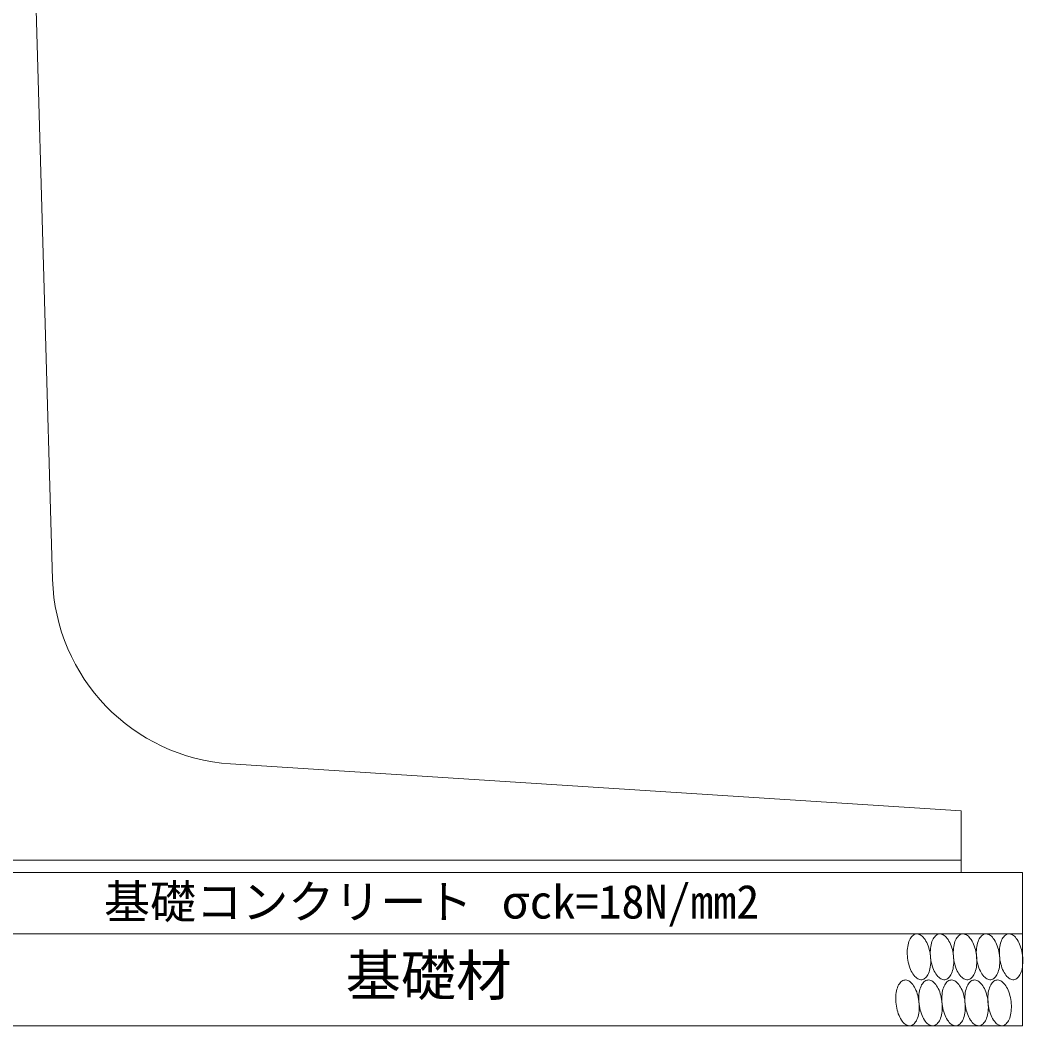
# Model space of a CAD drawing. Units: millimetres, scale not verified. Extents: x -414 to 386, y -556 to 556.
# Drawn here: x 266.3 to 320.8, y 409.4 to 464 of the extents above; entities that cross this region are included whole.
import ezdxf
from ezdxf.enums import TextEntityAlignment as Align

# ---------------------------------------------------------------- set-up
doc = ezdxf.new("R2010")
doc.units = ezdxf.units.MM
doc.header["$LTSCALE"] = 2
doc.layers.add('0-0_0', color=2, linetype='Continuous', lineweight=18)
doc.styles.add('ＭＳ ゴシック', font='')
doc.styles.get('ＭＳ ゴシック').set_extended_font_data('MS Gothic')

msp = doc.modelspace()

# ---------------------------------------------------------------- linework, layer by layer
at = {"layer": '0-0_0'}
for p, q in [((266.693, 482.367), (268.093, 433.609)), ((317.413, 421.034), (277.757, 423.594)), ((317.413, 421.034), (317.413, 418.367)), ((317.413, 418.367), (262.413, 418.367)), ((317.413, 418.367), (317.413, 417.7)), ((259.08, 414.367), (320.747, 414.367)), ((320.3, 414.23), (320.246, 414.274)), ((314.484, 413.257), (314.49, 413.149)), ((315.742, 413.193), (315.726, 413.301)), ((315.734, 413.257), (315.74, 413.149)), ((316.992, 413.193), (316.976, 413.301)), ((316.984, 413.257), (316.99, 413.149)), ((318.242, 413.193), (318.226, 413.301)), ((318.234, 413.257), (318.24, 413.149)), ((319.492, 413.193), (319.476, 413.301)), ((319.484, 413.257), (319.49, 413.149)), ((320.742, 413.193), (320.726, 413.301)), ((320.219, 411.874), (320.274, 411.876)), ((313.924, 411.356), (313.901, 411.266)), ((314.958, 411.303), (314.918, 411.391)), ((315.174, 411.356), (315.151, 411.266)), ((316.208, 411.303), (316.168, 411.391)), ((316.424, 411.356), (316.401, 411.266)), ((317.458, 411.303), (317.418, 411.391)), ((317.674, 411.356), (317.651, 411.266)), ((318.708, 411.303), (318.668, 411.391)), ((318.924, 411.356), (318.901, 411.266)), ((319.958, 411.303), (319.918, 411.391)), ((259.08, 409.367), (320.747, 409.367))]:
    msp.add_line(p, q, dxfattribs=at)
for points in [[(259.08, 417.7), (320.747, 417.7), (320.747, 409.367)], [(315.726, 413.301), (315.706, 413.408), (315.682, 413.512), (315.653, 413.613), (315.62, 413.71), (315.583, 413.803), (315.543, 413.891), (315.499, 413.973), (315.453, 414.048), (315.404, 414.116), (315.353, 414.177), (315.3, 414.23), (315.246, 414.274), (315.191, 414.309), (315.135, 414.335), (315.079, 414.352), (315.024, 414.36), (314.969, 414.358), (314.916, 414.346), (314.864, 414.326), (314.814, 414.296), (314.766, 414.257), (314.722, 414.209), (314.68, 414.153), (314.641, 414.09), (314.606, 414.018), (314.575, 413.94), (314.549, 413.856), (314.526, 413.766), (314.508, 413.671), (314.495, 413.572), (314.487, 413.47), (314.483, 413.365), (314.484, 413.257)], [(316.976, 413.301), (316.956, 413.408), (316.932, 413.512), (316.903, 413.613), (316.87, 413.71), (316.833, 413.803), (316.793, 413.891), (316.749, 413.973), (316.703, 414.048), (316.654, 414.116), (316.603, 414.177), (316.55, 414.23), (316.496, 414.274), (316.441, 414.309), (316.385, 414.335), (316.329, 414.352), (316.274, 414.36), (316.219, 414.358), (316.166, 414.346), (316.114, 414.326), (316.064, 414.296), (316.016, 414.257), (315.972, 414.209), (315.93, 414.153), (315.891, 414.09), (315.856, 414.018), (315.825, 413.94), (315.799, 413.856), (315.776, 413.766), (315.758, 413.671), (315.745, 413.572), (315.737, 413.47), (315.733, 413.365), (315.734, 413.257)], [(318.226, 413.301), (318.206, 413.408), (318.182, 413.512), (318.153, 413.613), (318.12, 413.71), (318.083, 413.803), (318.043, 413.891), (317.999, 413.973), (317.953, 414.048), (317.904, 414.116), (317.853, 414.177), (317.8, 414.23), (317.746, 414.274), (317.691, 414.309), (317.635, 414.335), (317.579, 414.352), (317.524, 414.36), (317.469, 414.358), (317.416, 414.346), (317.364, 414.326), (317.314, 414.296), (317.266, 414.257), (317.222, 414.209), (317.18, 414.153), (317.141, 414.09), (317.106, 414.018), (317.075, 413.94), (317.049, 413.856), (317.026, 413.766), (317.008, 413.671), (316.995, 413.572), (316.987, 413.47), (316.983, 413.365), (316.984, 413.257)], [(319.476, 413.301), (319.456, 413.408), (319.432, 413.512), (319.403, 413.613), (319.37, 413.71), (319.333, 413.803), (319.293, 413.891), (319.249, 413.973), (319.203, 414.048), (319.154, 414.116), (319.103, 414.177), (319.05, 414.23), (318.996, 414.274), (318.941, 414.309), (318.885, 414.335), (318.829, 414.352), (318.774, 414.36), (318.719, 414.358), (318.666, 414.346), (318.614, 414.326), (318.564, 414.296), (318.516, 414.257), (318.472, 414.209), (318.43, 414.153), (318.391, 414.09), (318.356, 414.018), (318.325, 413.94), (318.299, 413.856), (318.276, 413.766), (318.258, 413.671), (318.245, 413.572), (318.237, 413.47), (318.233, 413.365), (318.234, 413.257)], [(320.246, 414.274), (320.191, 414.309), (320.135, 414.335), (320.079, 414.352), (320.024, 414.36), (319.969, 414.358), (319.916, 414.346), (319.864, 414.326), (319.814, 414.296), (319.766, 414.257), (319.721, 414.209), (319.68, 414.153), (319.641, 414.09), (319.606, 414.018), (319.575, 413.94), (319.549, 413.856), (319.526, 413.766), (319.508, 413.671), (319.495, 413.572), (319.487, 413.47), (319.483, 413.365), (319.484, 413.257)], [(320.726, 413.301), (320.706, 413.408), (320.682, 413.512), (320.653, 413.613), (320.62, 413.71), (320.583, 413.803), (320.543, 413.891), (320.499, 413.973), (320.453, 414.048), (320.404, 414.116), (320.353, 414.177), (320.3, 414.23)], [(314.49, 413.149), (314.501, 413.041), (314.517, 412.933), (314.537, 412.827), (314.562, 412.722), (314.591, 412.621), (314.624, 412.524), (314.661, 412.431), (314.701, 412.343), (314.744, 412.261), (314.791, 412.186), (314.84, 412.118), (314.891, 412.057), (314.943, 412.004), (314.998, 411.96), (315.053, 411.925), (315.108, 411.899), (315.164, 411.882), (315.219, 411.874), (315.274, 411.876), (315.328, 411.888), (315.379, 411.908), (315.429, 411.938), (315.477, 411.977), (315.522, 412.025), (315.564, 412.081), (315.602, 412.144), (315.637, 412.216), (315.668, 412.294), (315.695, 412.378), (315.717, 412.468), (315.735, 412.563), (315.748, 412.662), (315.757, 412.764), (315.76, 412.87), (315.759, 412.977), (315.753, 413.085), (315.742, 413.193)], [(315.74, 413.149), (315.751, 413.041), (315.767, 412.933), (315.787, 412.827), (315.812, 412.722), (315.841, 412.621), (315.874, 412.524), (315.911, 412.431), (315.951, 412.343), (315.994, 412.261), (316.041, 412.186), (316.09, 412.118), (316.141, 412.057), (316.193, 412.004), (316.248, 411.96), (316.303, 411.925), (316.358, 411.899), (316.414, 411.882), (316.469, 411.874), (316.524, 411.876), (316.578, 411.888), (316.629, 411.908), (316.679, 411.938), (316.727, 411.977), (316.772, 412.025), (316.814, 412.081), (316.852, 412.144), (316.887, 412.216), (316.918, 412.294), (316.945, 412.378), (316.967, 412.468), (316.985, 412.563), (316.998, 412.662), (317.007, 412.764), (317.01, 412.87), (317.009, 412.977), (317.003, 413.085), (316.992, 413.193)], [(316.99, 413.149), (317.001, 413.041), (317.017, 412.933), (317.037, 412.827), (317.062, 412.722), (317.091, 412.621), (317.124, 412.524), (317.161, 412.431), (317.201, 412.343), (317.244, 412.261), (317.291, 412.186), (317.34, 412.118), (317.391, 412.057), (317.443, 412.004), (317.498, 411.96), (317.553, 411.925), (317.608, 411.899), (317.664, 411.882), (317.719, 411.874), (317.774, 411.876), (317.828, 411.888), (317.879, 411.908), (317.929, 411.938), (317.977, 411.977), (318.022, 412.025), (318.064, 412.081), (318.102, 412.144), (318.137, 412.216), (318.168, 412.294), (318.195, 412.378), (318.217, 412.468), (318.235, 412.563), (318.248, 412.662), (318.257, 412.764), (318.26, 412.87), (318.259, 412.977), (318.253, 413.085), (318.242, 413.193)], [(318.24, 413.149), (318.251, 413.041), (318.267, 412.933), (318.287, 412.827), (318.312, 412.722), (318.341, 412.621), (318.374, 412.524), (318.411, 412.431), (318.451, 412.343), (318.494, 412.261), (318.541, 412.186), (318.59, 412.118), (318.641, 412.057), (318.693, 412.004), (318.748, 411.96), (318.803, 411.925), (318.858, 411.899), (318.914, 411.882), (318.969, 411.874), (319.024, 411.876), (319.078, 411.888), (319.129, 411.908), (319.179, 411.938), (319.227, 411.977), (319.272, 412.025), (319.314, 412.081), (319.352, 412.144), (319.387, 412.216), (319.418, 412.294), (319.445, 412.378), (319.467, 412.468), (319.485, 412.563), (319.498, 412.662), (319.507, 412.764), (319.51, 412.87), (319.509, 412.977), (319.503, 413.085), (319.492, 413.193)], [(319.49, 413.149), (319.501, 413.041), (319.517, 412.933), (319.537, 412.827), (319.562, 412.722), (319.591, 412.621), (319.624, 412.524), (319.661, 412.431), (319.701, 412.343), (319.744, 412.261), (319.791, 412.186), (319.84, 412.118), (319.891, 412.057), (319.943, 412.004), (319.998, 411.96), (320.053, 411.925), (320.108, 411.899), (320.164, 411.882), (320.219, 411.874)], [(320.274, 411.876), (320.328, 411.888), (320.379, 411.908), (320.429, 411.938), (320.477, 411.977), (320.522, 412.025), (320.564, 412.081), (320.602, 412.144), (320.637, 412.216), (320.668, 412.294), (320.695, 412.378), (320.717, 412.468), (320.735, 412.563), (320.748, 412.662), (320.757, 412.764), (320.76, 412.87), (320.759, 412.977), (320.753, 413.085), (320.742, 413.193)], [(314.918, 411.391), (314.874, 411.473), (314.828, 411.548), (314.779, 411.616), (314.728, 411.677), (314.675, 411.73), (314.621, 411.774), (314.566, 411.809), (314.51, 411.835), (314.454, 411.852), (314.399, 411.86), (314.344, 411.858), (314.291, 411.846), (314.239, 411.826), (314.189, 411.796), (314.141, 411.757), (314.097, 411.709), (314.055, 411.653), (314.016, 411.59), (313.981, 411.518), (313.95, 411.44), (313.924, 411.356)], [(316.168, 411.391), (316.124, 411.473), (316.078, 411.548), (316.029, 411.616), (315.978, 411.677), (315.925, 411.73), (315.871, 411.774), (315.816, 411.809), (315.76, 411.835), (315.704, 411.852), (315.649, 411.86), (315.594, 411.858), (315.541, 411.846), (315.489, 411.826), (315.439, 411.796), (315.391, 411.757), (315.347, 411.709), (315.305, 411.653), (315.266, 411.59), (315.231, 411.518), (315.2, 411.44), (315.174, 411.356)], [(317.418, 411.391), (317.374, 411.473), (317.328, 411.548), (317.279, 411.616), (317.228, 411.677), (317.175, 411.73), (317.121, 411.774), (317.066, 411.809), (317.01, 411.835), (316.954, 411.852), (316.899, 411.86), (316.844, 411.858), (316.791, 411.846), (316.739, 411.826), (316.689, 411.796), (316.641, 411.757), (316.597, 411.709), (316.555, 411.653), (316.516, 411.59), (316.481, 411.518), (316.45, 411.44), (316.424, 411.356)], [(318.668, 411.391), (318.624, 411.473), (318.578, 411.548), (318.529, 411.616), (318.478, 411.677), (318.425, 411.73), (318.371, 411.774), (318.316, 411.809), (318.26, 411.835), (318.204, 411.852), (318.149, 411.86), (318.094, 411.858), (318.041, 411.846), (317.989, 411.826), (317.939, 411.796), (317.891, 411.757), (317.847, 411.709), (317.805, 411.653), (317.766, 411.59), (317.731, 411.518), (317.7, 411.44), (317.674, 411.356)], [(319.918, 411.391), (319.874, 411.473), (319.828, 411.548), (319.779, 411.616), (319.728, 411.677), (319.675, 411.73), (319.621, 411.774), (319.566, 411.809), (319.51, 411.835), (319.454, 411.852), (319.399, 411.86), (319.344, 411.858), (319.291, 411.846), (319.239, 411.826), (319.189, 411.796), (319.141, 411.757), (319.096, 411.709), (319.055, 411.653), (319.016, 411.59), (318.981, 411.518), (318.95, 411.44), (318.924, 411.356)], [(313.901, 411.266), (313.883, 411.171), (313.87, 411.072), (313.862, 410.97), (313.858, 410.865), (313.859, 410.757), (313.865, 410.649), (313.876, 410.541), (313.892, 410.433), (313.912, 410.327), (313.937, 410.222), (313.966, 410.121), (313.999, 410.024), (314.036, 409.931), (314.076, 409.843), (314.119, 409.761), (314.166, 409.686), (314.215, 409.618), (314.266, 409.557), (314.318, 409.504), (314.373, 409.46), (314.428, 409.425), (314.483, 409.399), (314.539, 409.382), (314.594, 409.374), (314.649, 409.376), (314.703, 409.388), (314.754, 409.408), (314.804, 409.438), (314.852, 409.477), (314.897, 409.525), (314.939, 409.581), (314.977, 409.644), (315.012, 409.716), (315.043, 409.794), (315.07, 409.878), (315.092, 409.968), (315.11, 410.063), (315.123, 410.162), (315.132, 410.264)], [(315.117, 410.693), (315.101, 410.801), (315.081, 410.908), (315.057, 411.012), (315.028, 411.113), (314.995, 411.21), (314.958, 411.303)], [(315.151, 411.266), (315.133, 411.171), (315.12, 411.072), (315.112, 410.97), (315.108, 410.865), (315.109, 410.757), (315.115, 410.649), (315.126, 410.541), (315.142, 410.433), (315.162, 410.327), (315.187, 410.222), (315.216, 410.121), (315.249, 410.024), (315.286, 409.931), (315.326, 409.843), (315.369, 409.761), (315.416, 409.686), (315.465, 409.618), (315.516, 409.557), (315.568, 409.504), (315.623, 409.46), (315.678, 409.425), (315.733, 409.399), (315.789, 409.382), (315.844, 409.374), (315.899, 409.376), (315.953, 409.388), (316.004, 409.408), (316.054, 409.438), (316.102, 409.477), (316.147, 409.525), (316.189, 409.581), (316.227, 409.644), (316.262, 409.716), (316.293, 409.794), (316.32, 409.878), (316.342, 409.968), (316.36, 410.063), (316.373, 410.162), (316.382, 410.264)], [(316.367, 410.693), (316.351, 410.801), (316.331, 410.908), (316.307, 411.012), (316.278, 411.113), (316.245, 411.21), (316.208, 411.303)], [(316.401, 411.266), (316.383, 411.171), (316.37, 411.072), (316.362, 410.97), (316.358, 410.865), (316.359, 410.757), (316.365, 410.649), (316.376, 410.541), (316.392, 410.433), (316.412, 410.327), (316.437, 410.222), (316.466, 410.121), (316.499, 410.024), (316.536, 409.931), (316.576, 409.843), (316.619, 409.761), (316.666, 409.686), (316.715, 409.618), (316.766, 409.557), (316.818, 409.504), (316.873, 409.46), (316.928, 409.425), (316.983, 409.399), (317.039, 409.382), (317.094, 409.374), (317.149, 409.376), (317.203, 409.388), (317.254, 409.408), (317.304, 409.438), (317.352, 409.477), (317.397, 409.525), (317.439, 409.581), (317.477, 409.644), (317.512, 409.716), (317.543, 409.794), (317.57, 409.878), (317.592, 409.968), (317.61, 410.063), (317.623, 410.162), (317.632, 410.264)], [(317.617, 410.693), (317.601, 410.801), (317.581, 410.908), (317.557, 411.012), (317.528, 411.113), (317.495, 411.21), (317.458, 411.303)], [(317.651, 411.266), (317.633, 411.171), (317.62, 411.072), (317.612, 410.97), (317.608, 410.865), (317.609, 410.757), (317.615, 410.649), (317.626, 410.541), (317.642, 410.433), (317.662, 410.327), (317.687, 410.222), (317.716, 410.121), (317.749, 410.024), (317.786, 409.931), (317.826, 409.843), (317.869, 409.761), (317.916, 409.686), (317.965, 409.618), (318.016, 409.557), (318.068, 409.504), (318.123, 409.46), (318.178, 409.425), (318.233, 409.399), (318.289, 409.382), (318.344, 409.374), (318.399, 409.376), (318.453, 409.388), (318.504, 409.408), (318.554, 409.438), (318.602, 409.477), (318.647, 409.525), (318.689, 409.581), (318.727, 409.644), (318.762, 409.716), (318.793, 409.794), (318.82, 409.878), (318.842, 409.968), (318.86, 410.063), (318.873, 410.162), (318.882, 410.264)], [(318.867, 410.693), (318.851, 410.801), (318.831, 410.908), (318.807, 411.012), (318.778, 411.113), (318.745, 411.21), (318.708, 411.303)], [(318.901, 411.266), (318.883, 411.171), (318.87, 411.072), (318.862, 410.97), (318.858, 410.865), (318.859, 410.757), (318.865, 410.649), (318.876, 410.541), (318.892, 410.433), (318.912, 410.327), (318.937, 410.222), (318.966, 410.121), (318.999, 410.024), (319.036, 409.931), (319.076, 409.843), (319.119, 409.761), (319.166, 409.686), (319.215, 409.618), (319.266, 409.557), (319.318, 409.504), (319.373, 409.46), (319.428, 409.425), (319.483, 409.399), (319.539, 409.382), (319.594, 409.374), (319.649, 409.376), (319.703, 409.388), (319.754, 409.408), (319.804, 409.438), (319.852, 409.477), (319.897, 409.525), (319.939, 409.581), (319.977, 409.644), (320.012, 409.716), (320.043, 409.794), (320.07, 409.878), (320.092, 409.968), (320.11, 410.063), (320.123, 410.162), (320.132, 410.264)], [(320.117, 410.693), (320.101, 410.801), (320.081, 410.908), (320.057, 411.012), (320.028, 411.113), (319.995, 411.21), (319.958, 411.303)], [(315.132, 410.264), (315.135, 410.369), (315.134, 410.477), (315.128, 410.585), (315.117, 410.693)], [(316.382, 410.264), (316.385, 410.369), (316.384, 410.477), (316.378, 410.585), (316.367, 410.693)], [(317.632, 410.264), (317.635, 410.369), (317.634, 410.477), (317.628, 410.585), (317.617, 410.693)], [(318.882, 410.264), (318.885, 410.369), (318.884, 410.477), (318.878, 410.585), (318.867, 410.693)], [(320.132, 410.264), (320.135, 410.369), (320.134, 410.477), (320.128, 410.585), (320.117, 410.693)]]:
    msp.add_lwpolyline(points, dxfattribs=at)
msp.add_arc((278.422, 433.906), 10.333, 181.6445, 266.3061, dxfattribs=at)

# ---------------------------------------------------------------- texts
at = {"layer": '0-0_0', "color": 7, "style": 'ＭＳ ゴシック'}
for s, height, p in [('基礎コンクリート', 1.833, (270.883, 414.645)), ('σck=18N/mm2', 1.833, (292.465, 414.645)), ('基礎材', 2.199, (284.002, 410.352))]:
    msp.add_text(s, height=height, dxfattribs=at).set_placement(p, align=Align.BOTTOM_LEFT)

doc.saveas('drawing.dxf')
